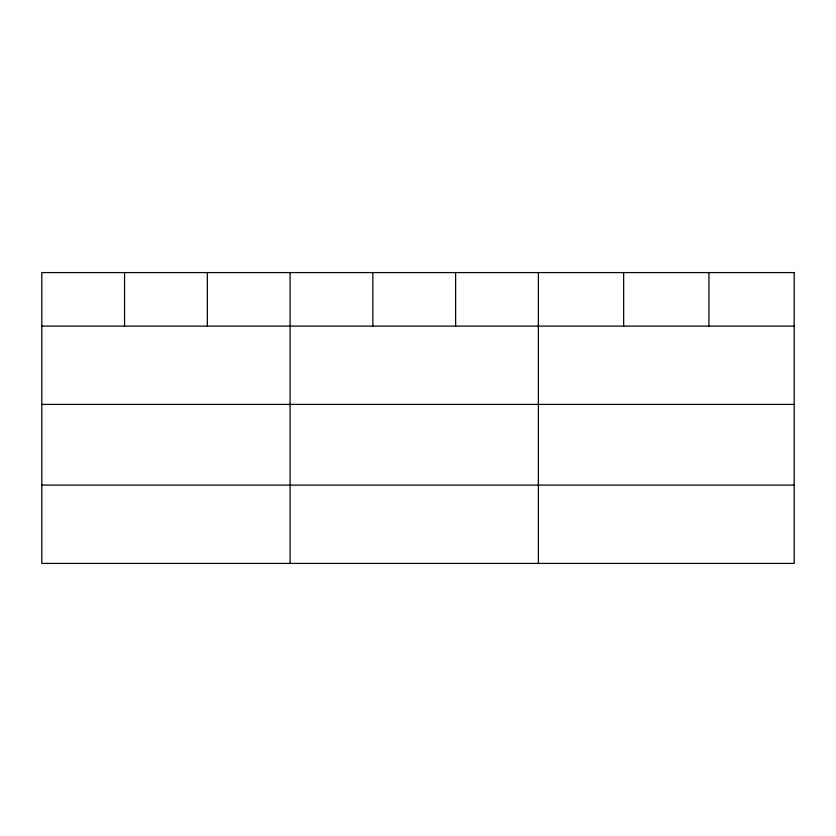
<?xml version="1.0" encoding="UTF-8"?>
<svg xmlns="http://www.w3.org/2000/svg" width="836" height="836" viewBox="0 0 836 836"><rect width="100%" height="100%" fill="white"/><g stroke="black" fill="none" stroke-linecap="round" stroke-linejoin="round"><path stroke-width="1.25" d="M41.8 326.092L794.2 326.092M41.8 404.415L794.2 404.415M41.8 485.099L794.2 485.099M708.928 272.578L708.928 326.092M623.656 272.578L623.656 326.092M538.384 272.578L538.384 563.422M455.62 272.578L455.62 326.092M372.856 272.578L372.856 326.092M290.092 272.578L290.092 563.422M207.328 272.578L207.328 326.092M124.564 272.578L124.564 326.092M794.2 272.578L41.8 272.578L41.8 563.422L794.2 563.422L794.2 272.578"/></g></svg>
